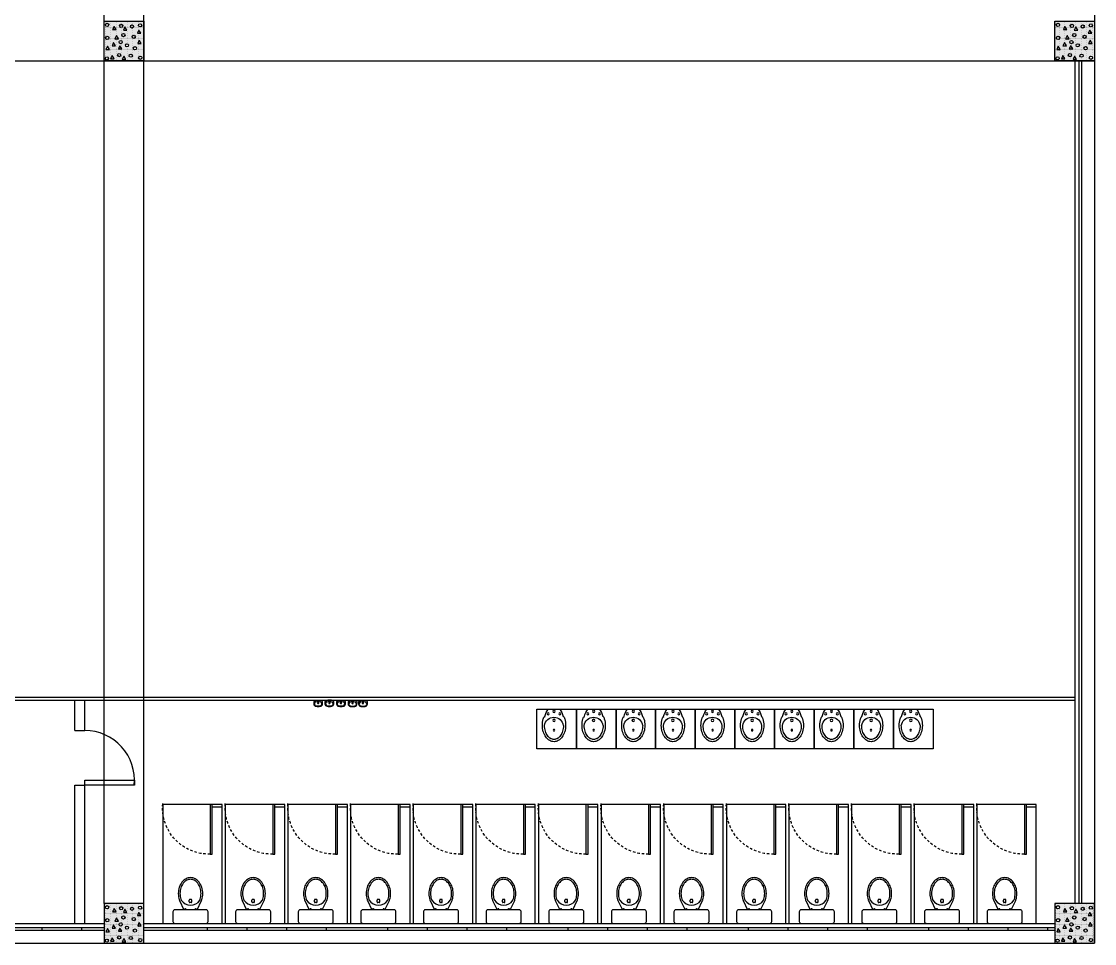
# Model space of a CAD drawing. Header units: feet. Extents: x 200 to 992, y 45 to 257.
# Drawn here: x 403.1 to 457.3, y 87.9 to 134.4 of the extents above; entities that cross this region are included whole.
import ezdxf

# ---------------------------------------------------------------- set-up
doc = ezdxf.new("R2010")
doc.units = ezdxf.units.FT
doc.header["$MEASUREMENT"] = 0
doc.linetypes.add('DASHED', pattern=[0.75, 0.5, -0.25])
for name, color, linetype in [('beampillar', 80, 'Continuous'), ('Cotas', 253, 'Continuous'), ('hatch pillar', 20, 'Continuous'), ('OP-MOB-FIJO', 3, 'Continuous'), ('prep side', 220, 'Continuous'), ('wall', 24, 'Continuous'), ('washrooms', 4, 'Continuous'), ('windows', 241, 'Continuous')]:
    doc.layers.add(name, color=color, linetype=linetype)

# ---------------------------------------------------------------- blocks, each defined once
blk = doc.blocks.new('WC-P02')
for p, q in [((59, 144), (59, 116)), ((69, 154), (89, 154)), ((69, 106), (89, 106)), ((99, 144), (99, 116))]:
    blk.add_line(p, q)
blk.add_lwpolyline([(-161, 475, 0.414214), (-191, 445), (-191, 295, 0.414214), (-161, 265), (319, 265, 0.414214), (349, 295), (349, 445, 0.414214), (319, 475)], format="xyb", close=True)
blk.add_lwpolyline([(-133, 265), (-133, 259), (-145, 259), (-147, 261), (-149, 262), (-151, 262), (-159, 262), (-159, 265)])
for points in [[(-21, 265), (-91, 121, 0.010294), (-94, 111, 0.077224), (-109, 15, 0.077224), (-94, -81, 0.087), (-54, -158, 0.105687), (9, -212, 0.124183), (79, -230, 0.124183), (148, -212, 0.105687), (212, -158, 0.087), (252, -81, 0.077224), (267, 15, 0.077224), (252, 111, 0.010294), (248, 121), (179, 265)], [(-83, 15, 0.077224), (-70, -74, 0.087), (-34, -142, 0.105687), (22, -189, 0.124183), (79, -204, 0.124183), (136, -189, 0.105687), (191, -142, 0.087), (227, -74, 0.077224), (241, 15, 0.077224), (227, 103, 0.018244), (221, 118, 0.018244)], [(-64, 118, 0.018244), (-70, 103, 0.077224), (-83, 15, 0.077224)]]:
    blk.add_lwpolyline(points, format="xyb")
for centre in [(-1, 250), (159, 250)]:
    blk.add_circle(centre, 4)
for centre, radius, start, end in [((78, 25), 170, 32.9845, 146.7928), ((69, 144), 10, 90, 180), ((69, 116), 10, 180, 270), ((89, 144), 10, 0, 90), ((89, 116), 10, 270, 360)]:
    blk.add_arc(centre, radius, start, end)
blk = doc.blocks.new('*U32')
at = {"layer": 'Cotas'}
for p, q in [((1.505, -2.837), (1.005, -2.837)), ((1.505, -2.977), (1.005, -2.977))]:
    blk.add_line(p, q, dxfattribs=at)
blk.add_lwpolyline([(1.005, -2.977), (0.902, -2.977), (0.902, -0.476), (1.005, -0.476)], close=True, dxfattribs=at)
at = {"layer": 'Cotas', "linetype": 'DASHED', "ltscale": 0.25}
blk.add_arc((0.838, -2.817), 2.342, 88.4173, 185.0331, dxfattribs=at)
at = {"layer": 'prep side', "linetype": 'ByBlock'}
blk.add_lwpolyline([(1.505, 3.023), (1.505, -2.977), (-1.495, -2.977), (-1.495, 3.023)], close=True, dxfattribs=at)
at = {"layer": 'OP-MOB-FIJO', "xscale": -0.003281818591755336, "yscale": 0.003281818591755336, "zscale": 0.003281818591755336}
blk.add_blockref('WC-P02', (0.167, 1.465), dxfattribs=at)
blk = doc.blocks.new('*U33')
at = {"layer": 'washrooms', "color": 0, "linetype": 'ByBlock', "lineweight": -2, "transparency": 16777216}
for p in [(0, 0), (3.16, 0), (6.32, 0), (9.48, 0), (12.64, 0), (15.8, 0), (18.96, 0), (22.12, 0), (25.28, 0), (28.44, 0), (31.6, 0), (34.76, 0), (37.92, 0), (41.08, 0)]:
    blk.add_blockref('*U32', p, dxfattribs=at)
blk = doc.blocks.new('AS3')
for p, q in [((-0.161, 0.16), (-0.148, 0.148)), ((-0.161, 0.16), (-0.161, 0.16)), ((-0.093, 0.03), (0.093, 0.03)), ((-0.093, 0.03), (0.093, 0.03)), ((0.161, 0.16), (0.148, 0.148))]:
    blk.add_line(p, q)
for centre, radius in [((0, 0.368), 0.0125), ((0, 0.21), 0.021), ((-0.094, 0.106), 0.0175), ((0, 0.065), 0.0175), ((0.094, 0.106), 0.0175)]:
    blk.add_circle(centre, radius)
for centre, radius, start, end in [((0.035, 0.357), 0.205, 120.1667, 144.5247), ((0, 0.417), 0.135, 90, 120.1667), ((0, 0.417), 0.0996, 90, 120.1667), ((0, 0.417), 0.135, 59.8333, 90), ((0, 0.417), 0.0996, 59.8333, 90), ((-0.035, 0.357), 0.205, 35.4753, 59.8333), ((0.179, 0.291), 0.365, 163.5541, 180), ((0.091, 0.317), 0.273, 144.5247, 163.5541), ((0.179, 0.291), 0.33, 163.5541, 180), ((0.091, 0.317), 0.238, 144.5247, 163.5541), ((0.035, 0.357), 0.17, 120.1667, 144.5247), ((-0.035, 0.357), 0.17, 35.4753, 59.8333), ((-0.091, 0.317), 0.238, 16.4459, 35.4753), ((-0.091, 0.317), 0.273, 16.4459, 35.4753), ((-0.179, 0.291), 0.33, 0, 16.4459), ((-0.179, 0.291), 0.365, 0, 16.4459), ((0.179, 0.291), 0.365, 180, 196.4459), ((0.091, 0.265), 0.273, 196.4459, 202.604), ((-0.001, 0.313), 0.152, 188.2378, 351.7622), ((-0.091, 0.265), 0.273, 337.396, 343.5541), ((-0.179, 0.291), 0.365, 343.5541, 360), ((0.221, 0.248), 0.383, 195.1598, 214.6695), ((-0.221, 0.248), 0.383, 325.3305, 344.8402)]:
    blk.add_arc(centre, radius, start, end)
blk = doc.blocks.new('hatchedpillar')
at = {"layer": 'hatch pillar', "linetype": 'ByBlock', "true_color": 0xf4ee51}
h = blk.add_hatch(dxfattribs=at)
h.set_pattern_fill('DOTS', color=41, scale=0.74)
h.set_pattern_definition([(0, (205.4823, -120.014843), (0.023125, 0.04625), [0, -0.04625])])
h.paths.add_polyline_path([(409.3, 134.403), (407.3, 134.403), (407.3, 132.403), (409.3, 132.403)])
h = blk.add_hatch(dxfattribs=at)
h.set_pattern_fill('DOTS', color=41, scale=0.74)
h.set_pattern_definition([(0, (253.455655, -120.014843), (0.023125, 0.04625), [0, -0.04625])])
h.paths.add_polyline_path([(457.273, 134.403), (455.273, 134.403), (455.273, 132.403), (457.273, 132.403)])
h = blk.add_hatch(dxfattribs=at)
h.set_pattern_fill('DOTS', color=41, scale=0.74)
h.set_pattern_definition([(0, (205.4823, -164.541804), (0.023125, 0.04625), [0, -0.04625])])
h.paths.add_polyline_path([(409.3, 89.876), (407.3, 89.876), (407.3, 87.876), (409.3, 87.876)])
h = blk.add_hatch(dxfattribs=at)
h.set_pattern_fill('DOTS', color=41, scale=0.74)
h.set_pattern_definition([(0, (253.455655, -164.541804), (0.023125, 0.04625), [0, -0.04625])])
h.paths.add_polyline_path([(457.273, 89.876), (455.273, 89.876), (455.273, 87.876), (457.273, 87.876)])
at = {"layer": 'hatch pillar', "linetype": 'Continuous', "lineweight": -3, "ltscale": 2}
for p, q in [((407.821, 134.163), (407.744, 134.001)), ((407.744, 134.001), (407.922, 134.001)), ((407.922, 134.001), (407.821, 134.163)), ((408.37, 134.132), (408.292, 133.97)), ((408.292, 133.97), (408.47, 133.97)), ((408.47, 133.97), (408.37, 134.132)), ((409.077, 133.973), (409, 133.811)), ((409, 133.811), (409.177, 133.811)), ((409.177, 133.811), (409.077, 133.973)), ((455.795, 134.163), (455.717, 134.001)), ((455.717, 134.001), (455.895, 134.001)), ((455.895, 134.001), (455.795, 134.163)), ((456.343, 134.132), (456.266, 133.97)), ((456.266, 133.97), (456.443, 133.97)), ((456.443, 133.97), (456.343, 134.132)), ((457.05, 133.973), (456.973, 133.811)), ((456.973, 133.811), (457.151, 133.811)), ((457.151, 133.811), (457.05, 133.973)), ((407.798, 133.345), (407.721, 133.183)), ((407.898, 133.183), (407.798, 133.345)), ((407.937, 133.7), (407.86, 133.538)), ((407.86, 133.538), (408.037, 133.538)), ((408.037, 133.538), (407.937, 133.7)), ((409.091, 133.458), (409.014, 133.296)), ((409.014, 133.296), (409.191, 133.296)), ((409.191, 133.296), (409.091, 133.458)), ((455.771, 133.345), (455.694, 133.183)), ((455.872, 133.183), (455.771, 133.345)), ((455.91, 133.7), (455.833, 133.538)), ((455.833, 133.538), (456.011, 133.538)), ((456.011, 133.538), (455.91, 133.7)), ((457.064, 133.458), (456.987, 133.296)), ((456.987, 133.296), (457.165, 133.296)), ((457.165, 133.296), (457.064, 133.458)), ((407.487, 133.162), (407.41, 133)), ((407.41, 133), (407.588, 133)), ((407.588, 133), (407.487, 133.162)), ((407.721, 132.689), (407.644, 132.527)), ((407.721, 133.183), (407.898, 133.183)), ((407.821, 132.527), (407.721, 132.689)), ((408.115, 133.183), (408.037, 133.021)), ((408.037, 133.021), (408.215, 133.021)), ((408.215, 133.021), (408.115, 133.183)), ((408.308, 132.659), (408.231, 132.497)), ((408.408, 132.497), (408.308, 132.659)), ((455.46, 133.162), (455.383, 133)), ((455.383, 133), (455.561, 133)), ((455.561, 133), (455.46, 133.162)), ((455.694, 132.689), (455.617, 132.527)), ((455.694, 133.183), (455.872, 133.183)), ((455.795, 132.527), (455.694, 132.689)), ((456.088, 133.183), (456.011, 133.021)), ((456.011, 133.021), (456.189, 133.021)), ((456.189, 133.021), (456.088, 133.183)), ((456.281, 132.659), (456.204, 132.497)), ((456.382, 132.497), (456.281, 132.659)), ((407.644, 132.527), (407.821, 132.527)), ((408.231, 132.497), (408.408, 132.497)), ((455.617, 132.527), (455.795, 132.527)), ((456.204, 132.497), (456.382, 132.497)), ((407.821, 89.636), (407.744, 89.474)), ((407.744, 89.474), (407.922, 89.474)), ((407.922, 89.474), (407.821, 89.636)), ((408.37, 89.605), (408.292, 89.443)), ((408.292, 89.443), (408.47, 89.443)), ((408.47, 89.443), (408.37, 89.605)), ((409.077, 89.446), (409, 89.284)), ((409.177, 89.284), (409.077, 89.446)), ((455.795, 89.636), (455.717, 89.474)), ((455.717, 89.474), (455.895, 89.474)), ((455.895, 89.474), (455.795, 89.636)), ((456.343, 89.605), (456.266, 89.443)), ((456.266, 89.443), (456.443, 89.443)), ((456.443, 89.443), (456.343, 89.605)), ((457.05, 89.446), (456.973, 89.284)), ((457.151, 89.284), (457.05, 89.446)), ((407.798, 88.818), (407.721, 88.656)), ((407.898, 88.656), (407.798, 88.818)), ((407.937, 89.173), (407.86, 89.011)), ((407.86, 89.011), (408.037, 89.011)), ((408.037, 89.011), (407.937, 89.173)), ((409, 89.284), (409.177, 89.284)), ((409.091, 88.931), (409.014, 88.769)), ((409.191, 88.769), (409.091, 88.931)), ((455.771, 88.818), (455.694, 88.656)), ((455.872, 88.656), (455.771, 88.818)), ((455.91, 89.173), (455.833, 89.011)), ((455.833, 89.011), (456.011, 89.011)), ((456.011, 89.011), (455.91, 89.173)), ((456.973, 89.284), (457.151, 89.284)), ((457.064, 88.931), (456.987, 88.769)), ((457.165, 88.769), (457.064, 88.931)), ((407.487, 88.635), (407.41, 88.473)), ((407.41, 88.473), (407.588, 88.473)), ((407.588, 88.473), (407.487, 88.635)), ((407.721, 88.656), (407.898, 88.656)), ((408.115, 88.656), (408.037, 88.494)), ((408.037, 88.494), (408.215, 88.494)), ((408.215, 88.494), (408.115, 88.656)), ((409.014, 88.769), (409.191, 88.769)), ((455.46, 88.635), (455.383, 88.473)), ((455.383, 88.473), (455.561, 88.473)), ((455.561, 88.473), (455.46, 88.635)), ((455.694, 88.656), (455.872, 88.656)), ((456.088, 88.656), (456.011, 88.494)), ((456.011, 88.494), (456.189, 88.494)), ((456.189, 88.494), (456.088, 88.656)), ((456.987, 88.769), (457.165, 88.769)), ((407.721, 88.162), (407.644, 88)), ((407.644, 88), (407.821, 88)), ((407.821, 88), (407.721, 88.162)), ((408.308, 88.132), (408.231, 87.97)), ((408.231, 87.97), (408.408, 87.97)), ((408.408, 87.97), (408.308, 88.132)), ((455.694, 88.162), (455.617, 88)), ((455.617, 88), (455.795, 88)), ((455.795, 88), (455.694, 88.162)), ((456.281, 88.132), (456.204, 87.97)), ((456.204, 87.97), (456.382, 87.97)), ((456.382, 87.97), (456.281, 88.132))]:
    blk.add_line(p, q, dxfattribs=at)
for centre in [(407.469, 134.234), (409.13, 134.213), (455.442, 134.234), (457.103, 134.213), (408.177, 134.186), (408.292, 133.723), (408.725, 134.155), (456.15, 134.186), (456.266, 133.723), (456.698, 134.155), (407.476, 133.578), (408.153, 133.368), (408.47, 133.206), (408.812, 133.635), (455.45, 133.578), (456.127, 133.368), (456.443, 133.206), (456.785, 133.635), (408.076, 132.713), (408.663, 132.682), (408.868, 133.056), (409.137, 132.576), (456.049, 132.713), (456.637, 132.682), (456.841, 133.056), (457.11, 132.576), (407.455, 132.548), (455.428, 132.548), (407.469, 89.707), (408.177, 89.659), (408.725, 89.628), (409.13, 89.686), (455.442, 89.707), (456.15, 89.659), (456.698, 89.628), (457.103, 89.686), (407.476, 89.051), (408.153, 88.841), (408.292, 89.196), (408.812, 89.108), (455.45, 89.051), (456.127, 88.841), (456.266, 89.196), (456.785, 89.108), (408.076, 88.186), (408.47, 88.679), (408.868, 88.529), (456.049, 88.186), (456.443, 88.679), (456.841, 88.529), (407.455, 88.021), (408.663, 88.155), (409.137, 88.049), (455.428, 88.021), (456.637, 88.155), (457.11, 88.049)]:
    blk.add_circle(centre, 0.0821, dxfattribs=at)

msp = doc.modelspace()

# ---------------------------------------------------------------- linework, layer by layer
at = {"layer": 'beampillar', "linetype": 'ByBlock'}
for p, q in [((407.3173, 89.8907), (407.3173, 254.41766)), ((409.3173, 89.8907), (409.3173, 254.41766)), ((457.29065, 175.31538), (457.29065, 87.8907)), ((199.8173, 132.41766), (453.29065, 132.41766)), ((453.29065, 132.41766), (457.29065, 132.41766)), ((365.39425, 87.8907), (453.29065, 87.8907)), ((453.29065, 87.8907), (457.29065, 87.8907))]:
    msp.add_line(p, q, dxfattribs=at)
for points in [[(407.3173, 134.41766), (409.3173, 134.41766), (409.3173, 132.41766), (407.3173, 132.41766)], [(455.29065, 134.41766), (457.29065, 134.41766), (457.29065, 132.41766), (455.29065, 132.41766)], [(407.3173, 87.8907), (409.3173, 87.8907), (409.3173, 89.8907), (407.3173, 89.8907)], [(455.29065, 87.8907), (457.29065, 87.8907), (457.29065, 89.8907), (455.29065, 89.8907)]]:
    msp.add_lwpolyline(points, close=True, dxfattribs=at)
at = {"layer": 'wall', "linetype": 'ByBlock'}
for p, q in [((457.29065, 175.31538), (457.29065, 87.8907)), ((456.29065, 132.41766), (456.29065, 89.8907)), ((367.8173, 88.8907), (407.3173, 88.8907)), ((409.3173, 88.8907), (455.29065, 88.8907)), ((365.39425, 87.8907), (457.29065, 87.8907))]:
    msp.add_line(p, q, dxfattribs=at)
at = {"layer": 'washrooms', "linetype": 'ByBlock'}
for p, q in [((373.19008, 100.31421), (456.29065, 100.31421)), ((373.35075, 100.15421), (456.29065, 100.15421)), ((405.84551, 98.62545), (405.84551, 100.16177)), ((406.34551, 98.62545), (406.34551, 100.16177)), ((418.03746, 100.14961), (417.89185, 100.09679)), ((418.21553, 100.14961), (418.03746, 100.14961)), ((418.34169, 100.09679), (418.21553, 100.14961)), ((418.60595, 100.15129), (418.46034, 100.09847)), ((418.78402, 100.15129), (418.60595, 100.15129)), ((418.91018, 100.09847), (418.78402, 100.15129)), ((419.18538, 100.14961), (419.03977, 100.09679)), ((419.36345, 100.14961), (419.18538, 100.14961)), ((419.48961, 100.09679), (419.36345, 100.14961)), ((419.77379, 100.14481), (419.62818, 100.09198)), ((419.95186, 100.14481), (419.77379, 100.14481)), ((420.07802, 100.09198), (419.95186, 100.14481)), ((420.29951, 100.14481), (420.1539, 100.09198)), ((420.47758, 100.14481), (420.29951, 100.14481)), ((420.60374, 100.09198), (420.47758, 100.14481)), ((405.84551, 98.62545), (406.34551, 98.62545)), ((405.84551, 88.8907), (405.84551, 95.87545)), ((405.84551, 95.87545), (406.34551, 95.87545)), ((406.34551, 88.8907), (406.34551, 96.12545))]:
    msp.add_line(p, q, dxfattribs=at)
for points in [[(429.14569, 99.7064), (431.14569, 99.7064), (431.14569, 97.7064), (429.14569, 97.7064)], [(431.14569, 99.7064), (433.14569, 99.7064), (433.14569, 97.7064), (431.14569, 97.7064)], [(433.14569, 99.7064), (435.14569, 99.7064), (435.14569, 97.7064), (433.14569, 97.7064)], [(435.14569, 99.7064), (437.14569, 99.7064), (437.14569, 97.7064), (435.14569, 97.7064)], [(437.14569, 99.7064), (439.14569, 99.7064), (439.14569, 97.7064), (437.14569, 97.7064)], [(439.14569, 99.7064), (441.14569, 99.7064), (441.14569, 97.7064), (439.14569, 97.7064)], [(441.14569, 99.7064), (443.14569, 99.7064), (443.14569, 97.7064), (441.14569, 97.7064)], [(443.14569, 99.7064), (445.14569, 99.7064), (445.14569, 97.7064), (443.14569, 97.7064)], [(445.14569, 99.7064), (447.14569, 99.7064), (447.14569, 97.7064), (445.14569, 97.7064)], [(447.14569, 99.7064), (449.14569, 99.7064), (449.14569, 97.7064), (447.14569, 97.7064)]]:
    msp.add_lwpolyline(points, close=True, dxfattribs=at)
at = {"layer": 'washrooms'}
msp.add_lwpolyline([(408.84551, 96.12545), (408.84551, 95.87545), (406.34551, 95.87545), (406.34551, 96.12545)], close=True, dxfattribs=at)
for centre, radius in [((417.95677, 100.08527), 0.015), ((418.11677, 100.01427), 0.023), ((418.52526, 100.08695), 0.015), ((418.68526, 100.01595), 0.023), ((419.10469, 100.08527), 0.015), ((419.26469, 100.01427), 0.023), ((419.6931, 100.08046), 0.015), ((419.8531, 100.00946), 0.023), ((420.21882, 100.08046), 0.015), ((420.37882, 100.00946), 0.023)]:
    msp.add_circle(centre, radius, dxfattribs=at)
for centre, radius, start, end in [((419.16082, 100.04573), 1.27, 177.695928, 183.354057), ((418.02677, 99.97927), 0.134, 183.354057, 259.712404), ((418.02115, 99.96804), 0.096, 110.423625, 261.892865), ((418.11677, 99.71127), 0.37, 90, 110.423625), ((418.11677, 100.63927), 0.8, 261.81246, 270), ((418.11677, 100.63927), 0.774, 261.81246, 270), ((418.11677, 100.01427), 0.0325, 90, 270), ((418.11677, 99.71127), 0.37, 69.576375, 90), ((418.11677, 100.01427), 0.0325, 270, 90), ((418.11677, 100.63927), 0.774, 270, 278.18754), ((418.11677, 100.63927), 0.8, 270, 278.18754), ((418.21238, 99.96804), 0.096, 278.107135, 69.576375), ((418.20677, 99.97927), 0.134, 280.287596, 356.645943), ((417.07271, 100.04573), 1.27, 356.645943, 2.304072), ((419.72931, 100.04741), 1.27, 177.695928, 183.354057), ((418.59526, 99.98095), 0.134, 183.354057, 259.712404), ((418.58964, 99.96972), 0.096, 110.423625, 261.892865), ((418.68526, 99.71295), 0.37, 90, 110.423625), ((418.68526, 100.64095), 0.8, 261.81246, 270), ((418.68526, 100.64095), 0.774, 261.81246, 270), ((418.68526, 100.01595), 0.0325, 90, 270), ((418.68526, 99.71295), 0.37, 69.576375, 90), ((418.68526, 100.01595), 0.0325, 270, 90), ((418.68526, 100.64095), 0.774, 270, 278.18754), ((418.68526, 100.64095), 0.8, 270, 278.18754), ((418.78087, 99.96972), 0.096, 278.107135, 69.576375), ((418.77526, 99.98095), 0.134, 280.287596, 356.645943), ((417.6412, 100.04741), 1.27, 356.645943, 2.304072), ((420.30874, 100.04573), 1.27, 177.695928, 183.354057), ((419.17469, 99.97927), 0.134, 183.354057, 259.712404), ((419.16907, 99.96804), 0.096, 110.423625, 261.892865), ((419.26469, 99.71127), 0.37, 90, 110.423625), ((419.26469, 100.63927), 0.8, 261.81246, 270), ((419.26469, 100.63927), 0.774, 261.81246, 270), ((419.26469, 100.01427), 0.0325, 90, 270), ((419.26469, 99.71127), 0.37, 69.576375, 90), ((419.26469, 100.01427), 0.0325, 270, 90), ((419.26469, 100.63927), 0.774, 270, 278.18754), ((419.26469, 100.63927), 0.8, 270, 278.18754), ((419.3603, 99.96804), 0.096, 278.107135, 69.576375), ((419.35469, 99.97927), 0.134, 280.287596, 356.645943), ((418.22063, 100.04573), 1.27, 356.645943, 2.304072), ((420.89715, 100.04092), 1.27, 177.695928, 183.354057), ((419.7631, 99.97446), 0.134, 183.354057, 259.712404), ((419.75749, 99.96324), 0.096, 110.423625, 261.892865), ((419.8531, 99.70646), 0.37, 90, 110.423625), ((419.8531, 100.63446), 0.8, 261.81246, 270), ((419.8531, 100.63446), 0.774, 261.81246, 270), ((419.8531, 100.00946), 0.0325, 90, 270), ((419.8531, 99.70646), 0.37, 69.576375, 90), ((419.8531, 100.00946), 0.0325, 270, 90), ((419.8531, 100.63446), 0.774, 270, 278.18754), ((419.8531, 100.63446), 0.8, 270, 278.18754), ((419.94872, 99.96324), 0.096, 278.107135, 69.576375), ((419.9431, 99.97446), 0.134, 280.287596, 356.645943), ((418.80905, 100.04092), 1.27, 356.645943, 2.304072), ((421.42288, 100.04092), 1.27, 177.695928, 183.354057), ((420.28882, 99.97446), 0.134, 183.354057, 259.712404), ((420.28321, 99.96324), 0.096, 110.423625, 261.892865), ((420.37882, 99.70646), 0.37, 90, 110.423625), ((420.37882, 100.63446), 0.8, 261.81246, 270), ((420.37882, 100.63446), 0.774, 261.81246, 270), ((420.37882, 100.00946), 0.0325, 90, 270), ((420.37882, 99.70646), 0.37, 69.576375, 90), ((420.37882, 100.00946), 0.0325, 270, 90), ((420.37882, 100.63446), 0.774, 270, 278.18754), ((420.37882, 100.63446), 0.8, 270, 278.18754), ((420.47444, 99.96324), 0.096, 278.107135, 69.576375), ((420.46882, 99.97446), 0.134, 280.287596, 356.645943), ((419.33477, 100.04092), 1.27, 356.645943, 2.304072)]:
    msp.add_arc(centre, radius, start, end, dxfattribs=at)
at = {"layer": 'washrooms', "linetype": 'ByBlock'}
msp.add_arc((406.34551, 96.12545), 2.5, 354.26083, 90, dxfattribs=at)
at = {"layer": 'windows', "linetype": 'ByBlock'}
for p, q in [((456.50065, 132.41766), (456.50065, 89.8907)), ((456.63065, 132.41766), (456.63065, 89.8907)), ((367.8173, 88.6807), (407.3173, 88.6807)), ((367.8173, 88.5507), (407.3173, 88.5507)), ((404.17763, 88.6807), (404.17763, 88.5507)), ((406.17763, 88.6807), (406.17763, 88.5507)), ((409.3173, 88.6807), (455.29065, 88.6807)), ((409.3173, 88.5507), (455.29065, 88.5507)), ((412.5173, 88.6807), (412.5173, 88.5507)), ((414.5173, 88.6807), (414.5173, 88.5507)), ((416.5173, 88.6807), (416.5173, 88.5507)), ((418.5173, 88.6807), (418.5173, 88.5507)), ((421.6173, 88.6807), (421.6173, 88.5507)), ((423.6173, 88.6807), (423.6173, 88.5507)), ((425.6173, 88.6807), (425.6173, 88.5507)), ((427.6173, 88.6807), (427.6173, 88.5507)), ((427.6173, 88.6807), (427.6173, 88.5507)), ((427.6173, 88.6807), (427.6173, 88.5507)), ((430.7173, 88.6807), (430.7173, 88.5507)), ((432.7173, 88.6807), (432.7173, 88.5507)), ((434.7173, 88.6807), (434.7173, 88.5507)), ((436.7173, 88.6807), (436.7173, 88.5507)), ((436.7173, 88.6807), (436.7173, 88.5507)), ((436.7173, 88.6807), (436.7173, 88.5507)), ((439.8173, 88.6807), (439.8173, 88.5507)), ((441.8173, 88.6807), (441.8173, 88.5507)), ((443.8173, 88.6807), (443.8173, 88.5507)), ((445.8173, 88.6807), (445.8173, 88.5507)), ((445.8173, 88.6807), (445.8173, 88.5507)), ((448.9173, 88.6807), (448.9173, 88.5507)), ((450.9173, 88.6807), (450.9173, 88.5507)), ((452.9173, 88.6807), (452.9173, 88.5507)), ((454.9173, 88.6807), (454.9173, 88.5507))]:
    msp.add_line(p, q, dxfattribs=at)

# ---------------------------------------------------------------- block references
at = {"layer": 'prep side', "linetype": 'ByBlock'}
msp.add_blockref('hatchedpillar', (0, 0), dxfattribs=at)
at = {"layer": 'washrooms', "xscale": -3.14700811838211, "yscale": 3.14700811838211, "zscale": 3.14700811838211, "rotation": 180}
for p in [(430.01694, 99.80081), (432.01694, 99.80081), (434.01694, 99.80081), (436.01694, 99.80081), (438.01694, 99.80081), (440.01694, 99.80081), (442.01694, 99.80081), (444.01694, 99.80081), (446.01694, 99.80081), (448.01694, 99.80081)]:
    msp.add_blockref('AS3', p, dxfattribs=at)
at = {"layer": 'washrooms', "linetype": 'ByBlock', "xscale": -1, "rotation": 180}
msp.add_blockref('*U33', (411.76816, 91.91342), dxfattribs=at)

doc.saveas('drawing.dxf')
